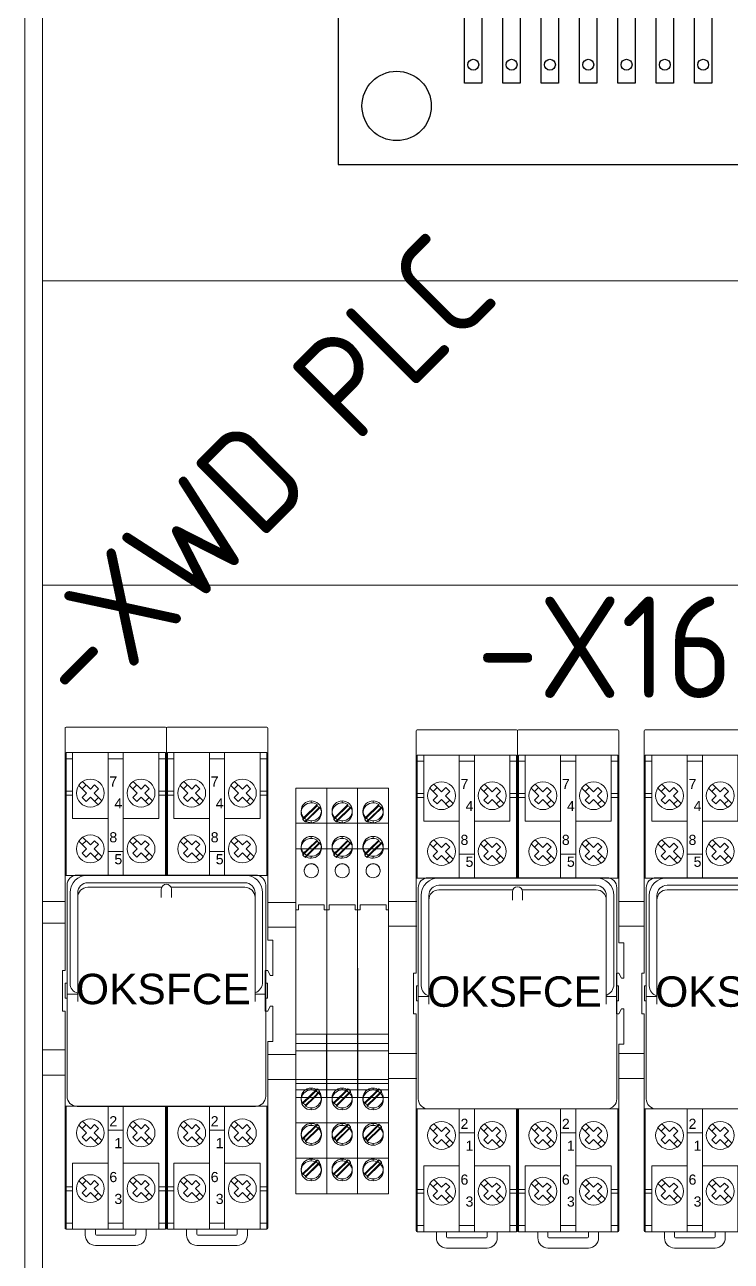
# Model space of a CAD drawing. Header units: millimetres. Extents: x 1359 to 3577, y 1333 to 3557.
# Drawn here: x 2513.1 to 2652.5, y 1926.2 to 2170.1 of the extents above; entities that cross this region are included whole.
import ezdxf
from ezdxf.enums import TextEntityAlignment as Align

# ---------------------------------------------------------------- set-up
doc = ezdxf.new("R2010")
doc.units = ezdxf.units.MM
doc.set_wipeout_variables(frame=1)
doc.layers.add('000-PI-Oprema', color=30, linetype='Continuous', lineweight=5)
doc.layers.add('000-PI-ORMAR', color=2, linetype='Continuous')
doc.layers.add('002-PI-Kabelska kanalica', color=150, linetype='Continuous')
doc.styles.add('PI0', font='isocpeur.ttf', dxfattribs={"width": 0.9})
doc.styles.get("Standard").update_dxf_attribs({"font": 'arial.ttf'})

# ---------------------------------------------------------------- blocks, each defined once
blk = doc.blocks.new('montazna 2000x1000')
at = {"layer": '000-PI-ORMAR', "color": 0, "linetype": 'ByBlock', "lineweight": 0}
blk.add_line((0, 1890), (0, 0), dxfattribs=at)
blk = doc.blocks.new('*U49')
at = {"layer": '002-PI-Kabelska kanalica', "color": 0, "linetype": 'ByBlock', "lineweight": 0}
for p, q in [((-20, -100), (-20, 716)), ((40, -100), (40, 716)), ((-20, -100), (40, -100))]:
    blk.add_line(p, q, dxfattribs=at)
blk = doc.blocks.new('*U53')
at = {"layer": '002-PI-Kabelska kanalica', "color": 0, "linetype": 'ByBlock', "lineweight": 0}
blk.add_line((80, -100), (80, 1572), dxfattribs=at)
blk = doc.blocks.new('OKSFCE')
at = {"layer": '000-PI-Oprema', "color": 0, "linetype": 'ByBlock', "lineweight": 0}
for p, q in [((47678.64, 23886.34), (47678.64, 23838.54)), ((47678.84, 23886.54), (47698.44, 23886.54)), ((47698.64, 23886.34), (47698.64, 23857.29)), ((47698.84, 23886.54), (47718.44, 23886.54)), ((47718.64, 23886.34), (47718.64, 23844.54)), ((47678.84, 23881.54), (47678.84, 23857.29)), ((47678.84, 23881.54), (47698.44, 23881.54)), ((47680.14, 23881.54), (47680.14, 23868.54)), ((47687.14, 23881.54), (47687.14, 23857.29)), ((47690.14, 23881.54), (47690.14, 23857.29)), ((47697.14, 23881.54), (47697.14, 23868.54)), ((47698.44, 23881.54), (47698.44, 23857.29)), ((47698.84, 23881.54), (47698.84, 23857.29)), ((47698.84, 23881.54), (47718.44, 23881.54)), ((47700.14, 23881.54), (47700.14, 23868.54)), ((47707.14, 23881.54), (47707.14, 23857.29)), ((47710.14, 23881.54), (47710.14, 23857.29)), ((47717.14, 23881.54), (47717.14, 23868.54)), ((47718.44, 23881.54), (47718.44, 23857.29)), ((47680.14, 23880.32), (47678.84, 23880.32)), ((47690.14, 23880.32), (47687.14, 23880.32)), ((47698.44, 23880.32), (47697.14, 23880.32)), ((47700.14, 23880.32), (47698.84, 23880.32)), ((47710.14, 23880.32), (47707.14, 23880.32)), ((47718.44, 23880.32), (47717.14, 23880.32)), ((47682.12, 23875.83), (47683.64, 23874.31)), ((47692.12, 23875.83), (47693.64, 23874.31)), ((47702.12, 23875.83), (47703.64, 23874.31)), ((47712.12, 23875.83), (47713.64, 23874.31)), ((47678.64, 23873.16), (47680.14, 23873.16)), ((47678.84, 23873.94), (47680.14, 23873.94)), ((47681.34, 23875.05), (47682.86, 23873.54)), ((47682.01, 23874.38), (47682.79, 23875.16)), ((47682.01, 23872.69), (47682.86, 23873.54)), ((47683.64, 23874.31), (47684.49, 23875.16)), ((47684.42, 23873.54), (47685.27, 23874.38)), ((47684.42, 23873.54), (47685.93, 23872.02)), ((47684.49, 23875.16), (47685.27, 23874.38)), ((47691.34, 23875.05), (47692.86, 23873.54)), ((47692.01, 23874.38), (47692.79, 23875.16)), ((47692.01, 23872.69), (47692.86, 23873.54)), ((47693.64, 23874.31), (47694.49, 23875.16)), ((47694.42, 23873.54), (47695.27, 23874.38)), ((47694.42, 23873.54), (47695.93, 23872.02)), ((47694.49, 23875.16), (47695.27, 23874.38)), ((47698.44, 23873.94), (47697.14, 23873.94)), ((47698.64, 23873.16), (47697.14, 23873.16)), ((47698.64, 23873.16), (47700.14, 23873.16)), ((47698.84, 23873.94), (47700.14, 23873.94)), ((47701.34, 23875.05), (47702.86, 23873.54)), ((47702.01, 23874.38), (47702.79, 23875.16)), ((47702.01, 23872.69), (47702.86, 23873.54)), ((47703.64, 23874.31), (47704.49, 23875.16)), ((47704.42, 23873.54), (47705.27, 23874.38)), ((47704.42, 23873.54), (47705.93, 23872.02)), ((47704.49, 23875.16), (47705.27, 23874.38)), ((47711.34, 23875.05), (47712.86, 23873.54)), ((47712.01, 23874.38), (47712.79, 23875.16)), ((47712.01, 23872.69), (47712.86, 23873.54)), ((47713.64, 23874.31), (47714.49, 23875.16)), ((47714.42, 23873.54), (47715.27, 23874.38)), ((47714.42, 23873.54), (47715.93, 23872.02)), ((47714.49, 23875.16), (47715.27, 23874.38)), ((47718.44, 23873.94), (47717.14, 23873.94)), ((47718.64, 23873.16), (47717.14, 23873.16)), ((47682.01, 23872.69), (47682.79, 23871.91)), ((47682.79, 23871.91), (47683.64, 23872.76)), ((47683.64, 23872.76), (47685.16, 23871.24)), ((47684.49, 23871.91), (47685.27, 23872.69)), ((47692.01, 23872.69), (47692.79, 23871.91)), ((47692.79, 23871.91), (47693.64, 23872.76)), ((47693.64, 23872.76), (47695.16, 23871.24)), ((47694.49, 23871.91), (47695.27, 23872.69)), ((47702.01, 23872.69), (47702.79, 23871.91)), ((47702.79, 23871.91), (47703.64, 23872.76)), ((47703.64, 23872.76), (47705.16, 23871.24)), ((47704.49, 23871.91), (47705.27, 23872.69)), ((47712.01, 23872.69), (47712.79, 23871.91)), ((47712.79, 23871.91), (47713.64, 23872.76)), ((47713.64, 23872.76), (47715.16, 23871.24)), ((47714.49, 23871.91), (47715.27, 23872.69)), ((47680.14, 23868.54), (47687.14, 23868.54)), ((47697.14, 23868.54), (47690.14, 23868.54)), ((47700.14, 23868.54), (47707.14, 23868.54)), ((47717.14, 23868.54), (47710.14, 23868.54)), ((47681.34, 23864.05), (47682.86, 23862.54)), ((47682.01, 23863.38), (47682.79, 23864.16)), ((47682.12, 23864.83), (47683.64, 23863.31)), ((47683.64, 23863.31), (47684.49, 23864.16)), ((47684.42, 23862.54), (47685.27, 23863.38)), ((47684.49, 23864.16), (47685.27, 23863.38)), ((47691.34, 23864.05), (47692.86, 23862.54)), ((47692.01, 23863.38), (47692.79, 23864.16)), ((47692.12, 23864.83), (47693.64, 23863.31)), ((47693.64, 23863.31), (47694.49, 23864.16)), ((47694.42, 23862.54), (47695.27, 23863.38)), ((47694.49, 23864.16), (47695.27, 23863.38)), ((47701.34, 23864.05), (47702.86, 23862.54)), ((47702.01, 23863.38), (47702.79, 23864.16)), ((47702.12, 23864.83), (47703.64, 23863.31)), ((47703.64, 23863.31), (47704.49, 23864.16)), ((47704.42, 23862.54), (47705.27, 23863.38)), ((47704.49, 23864.16), (47705.27, 23863.38)), ((47711.34, 23864.05), (47712.86, 23862.54)), ((47712.01, 23863.38), (47712.79, 23864.16)), ((47712.12, 23864.83), (47713.64, 23863.31)), ((47713.64, 23863.31), (47714.49, 23864.16)), ((47714.42, 23862.54), (47715.27, 23863.38)), ((47714.49, 23864.16), (47715.27, 23863.38)), ((47682.01, 23861.69), (47682.86, 23862.54)), ((47682.01, 23861.69), (47682.79, 23860.91)), ((47682.79, 23860.91), (47683.64, 23861.76)), ((47683.64, 23861.76), (47685.16, 23860.24)), ((47684.42, 23862.54), (47685.93, 23861.02)), ((47684.49, 23860.91), (47685.27, 23861.69)), ((47690.14, 23862.02), (47687.14, 23862.02)), ((47692.01, 23861.69), (47692.86, 23862.54)), ((47692.01, 23861.69), (47692.79, 23860.91)), ((47692.79, 23860.91), (47693.64, 23861.76)), ((47693.64, 23861.76), (47695.16, 23860.24)), ((47694.42, 23862.54), (47695.93, 23861.02)), ((47694.49, 23860.91), (47695.27, 23861.69)), ((47702.01, 23861.69), (47702.86, 23862.54)), ((47702.01, 23861.69), (47702.79, 23860.91)), ((47702.79, 23860.91), (47703.64, 23861.76)), ((47703.64, 23861.76), (47705.16, 23860.24)), ((47704.42, 23862.54), (47705.93, 23861.02)), ((47704.49, 23860.91), (47705.27, 23861.69)), ((47710.14, 23862.02), (47707.14, 23862.02)), ((47712.01, 23861.69), (47712.86, 23862.54)), ((47712.01, 23861.69), (47712.79, 23860.91)), ((47712.79, 23860.91), (47713.64, 23861.76)), ((47713.64, 23861.76), (47715.16, 23860.24)), ((47714.42, 23862.54), (47715.93, 23861.02)), ((47714.49, 23860.91), (47715.27, 23861.69)), ((47678.64, 23857.29), (47698.64, 23857.29)), ((47716.24, 23857.37), (47681.04, 23857.37)), ((47683.14, 23857.37), (47714.14, 23857.37)), ((47698.64, 23857.29), (47718.64, 23857.29)), ((47679.04, 23855.37), (47679.04, 23813.77)), ((47679.64, 23853.87), (47679.64, 23836.02)), ((47681.14, 23853.87), (47681.14, 23836.02)), ((47683.14, 23855.87), (47714.14, 23855.87)), ((47697.72, 23854.97), (47683.14, 23854.97)), ((47697.64, 23854.57), (47697.64, 23852.97)), ((47714.14, 23854.97), (47699.56, 23854.97)), ((47699.64, 23854.57), (47699.64, 23852.97)), ((47716.14, 23853.87), (47716.14, 23836.32)), ((47717.64, 23853.87), (47717.64, 23836.32)), ((47718.24, 23813.77), (47718.24, 23855.37)), ((47681.14, 23852.97), (47681.14, 23832.42)), ((47716.14, 23852.97), (47716.14, 23832.42)), ((47718.64, 23844.54), (47719.64, 23844.54)), ((47719.64, 23844.54), (47719.64, 23837.54)), ((47678.14, 23830.54), (47678.14, 23838.54)), ((47678.14, 23838.54), (47678.64, 23838.54)), ((47718.14, 23838.54), (47718.14, 23830.54)), ((47718.64, 23838.54), (47718.14, 23838.54)), ((47719.14, 23837.54), (47718.64, 23838.54)), ((47719.64, 23837.54), (47719.14, 23837.54)), ((47678.69, 23836.07), (47678.69, 23833.07)), ((47679.04, 23836.07), (47678.69, 23836.07)), ((47718.59, 23836.07), (47718.24, 23836.07)), ((47718.59, 23836.07), (47718.59, 23833.07)), ((47679.04, 23833.07), (47678.69, 23833.07)), ((47681.14, 23833.92), (47679.04, 23833.92)), ((47716.14, 23833.92), (47718.24, 23833.92)), ((47718.59, 23833.07), (47718.24, 23833.07)), ((47678.64, 23830.54), (47678.14, 23830.54)), ((47678.64, 23830.54), (47678.64, 23787.74)), ((47718.64, 23830.54), (47718.14, 23830.54)), ((47718.64, 23830.54), (47719.14, 23831.54)), ((47719.64, 23831.54), (47719.14, 23831.54)), ((47719.64, 23831.54), (47719.64, 23824.54)), ((47718.64, 23824.54), (47718.64, 23787.74)), ((47718.64, 23824.54), (47719.64, 23824.54)), ((47678.64, 23811.79), (47698.64, 23811.79)), ((47678.84, 23811.79), (47678.84, 23787.54)), ((47681.04, 23811.77), (47716.24, 23811.77)), ((47687.14, 23811.79), (47687.14, 23787.54)), ((47690.14, 23811.79), (47690.14, 23787.54)), ((47698.44, 23811.79), (47698.44, 23787.54)), ((47698.64, 23811.79), (47718.64, 23811.79)), ((47698.64, 23811.79), (47698.64, 23787.74)), ((47698.84, 23811.79), (47698.84, 23787.54)), ((47707.14, 23811.79), (47707.14, 23787.54)), ((47710.14, 23811.79), (47710.14, 23787.54)), ((47718.44, 23811.79), (47718.44, 23787.54)), ((47681.34, 23808.05), (47682.86, 23806.54)), ((47682.01, 23807.38), (47682.79, 23808.16)), ((47682.12, 23808.83), (47683.64, 23807.31)), ((47683.64, 23807.31), (47684.49, 23808.16)), ((47684.42, 23806.54), (47685.27, 23807.38)), ((47684.49, 23808.16), (47685.27, 23807.38)), ((47691.34, 23808.05), (47692.86, 23806.54)), ((47692.01, 23807.38), (47692.79, 23808.16)), ((47692.12, 23808.83), (47693.64, 23807.31)), ((47693.64, 23807.31), (47694.49, 23808.16)), ((47694.42, 23806.54), (47695.27, 23807.38)), ((47694.49, 23808.16), (47695.27, 23807.38)), ((47701.34, 23808.05), (47702.86, 23806.54)), ((47702.01, 23807.38), (47702.79, 23808.16)), ((47702.12, 23808.83), (47703.64, 23807.31)), ((47703.64, 23807.31), (47704.49, 23808.16)), ((47704.42, 23806.54), (47705.27, 23807.38)), ((47704.49, 23808.16), (47705.27, 23807.38)), ((47711.34, 23808.05), (47712.86, 23806.54)), ((47712.01, 23807.38), (47712.79, 23808.16)), ((47712.12, 23808.83), (47713.64, 23807.31)), ((47713.64, 23807.31), (47714.49, 23808.16)), ((47714.42, 23806.54), (47715.27, 23807.38)), ((47714.49, 23808.16), (47715.27, 23807.38)), ((47682.01, 23805.69), (47682.86, 23806.54)), ((47682.01, 23805.69), (47682.79, 23804.91)), ((47682.79, 23804.91), (47683.64, 23805.76)), ((47683.64, 23805.76), (47685.16, 23804.24)), ((47684.42, 23806.54), (47685.93, 23805.02)), ((47684.49, 23804.91), (47685.27, 23805.69)), ((47690.14, 23807.05), (47687.14, 23807.05)), ((47692.01, 23805.69), (47692.86, 23806.54)), ((47692.01, 23805.69), (47692.79, 23804.91)), ((47692.79, 23804.91), (47693.64, 23805.76)), ((47693.64, 23805.76), (47695.16, 23804.24)), ((47694.42, 23806.54), (47695.93, 23805.02)), ((47694.49, 23804.91), (47695.27, 23805.69)), ((47702.01, 23805.69), (47702.86, 23806.54)), ((47702.01, 23805.69), (47702.79, 23804.91)), ((47702.79, 23804.91), (47703.64, 23805.76)), ((47703.64, 23805.76), (47705.16, 23804.24)), ((47704.42, 23806.54), (47705.93, 23805.02)), ((47704.49, 23804.91), (47705.27, 23805.69)), ((47710.14, 23807.05), (47707.14, 23807.05)), ((47712.01, 23805.69), (47712.86, 23806.54)), ((47712.01, 23805.69), (47712.79, 23804.91)), ((47712.79, 23804.91), (47713.64, 23805.76)), ((47713.64, 23805.76), (47715.16, 23804.24)), ((47714.42, 23806.54), (47715.93, 23805.02)), ((47714.49, 23804.91), (47715.27, 23805.69)), ((47680.14, 23800.54), (47680.14, 23787.54)), ((47680.14, 23800.54), (47687.14, 23800.54)), ((47697.14, 23800.54), (47690.14, 23800.54)), ((47697.14, 23800.54), (47697.14, 23787.54)), ((47700.14, 23800.54), (47700.14, 23787.54)), ((47700.14, 23800.54), (47707.14, 23800.54)), ((47717.14, 23800.54), (47710.14, 23800.54)), ((47717.14, 23800.54), (47717.14, 23787.54)), ((47682.12, 23797.83), (47683.64, 23796.31)), ((47692.12, 23797.83), (47693.64, 23796.31)), ((47702.12, 23797.83), (47703.64, 23796.31)), ((47712.12, 23797.83), (47713.64, 23796.31)), ((47678.64, 23795.91), (47680.14, 23795.91)), ((47678.84, 23795.13), (47680.14, 23795.13)), ((47681.34, 23797.05), (47682.86, 23795.54)), ((47682.01, 23796.38), (47682.79, 23797.16)), ((47682.01, 23794.69), (47682.86, 23795.54)), ((47683.64, 23796.31), (47684.49, 23797.16)), ((47684.42, 23795.54), (47685.27, 23796.38)), ((47684.42, 23795.54), (47685.93, 23794.02)), ((47684.49, 23797.16), (47685.27, 23796.38)), ((47691.34, 23797.05), (47692.86, 23795.54)), ((47692.01, 23796.38), (47692.79, 23797.16)), ((47692.01, 23794.69), (47692.86, 23795.54)), ((47693.64, 23796.31), (47694.49, 23797.16)), ((47694.42, 23795.54), (47695.27, 23796.38)), ((47694.42, 23795.54), (47695.93, 23794.02)), ((47694.49, 23797.16), (47695.27, 23796.38)), ((47697.14, 23795.91), (47698.64, 23795.91)), ((47698.44, 23795.13), (47697.14, 23795.13)), ((47698.64, 23795.91), (47700.14, 23795.91)), ((47698.84, 23795.13), (47700.14, 23795.13)), ((47701.34, 23797.05), (47702.86, 23795.54)), ((47702.01, 23796.38), (47702.79, 23797.16)), ((47702.01, 23794.69), (47702.86, 23795.54)), ((47703.64, 23796.31), (47704.49, 23797.16)), ((47704.42, 23795.54), (47705.27, 23796.38)), ((47704.42, 23795.54), (47705.93, 23794.02)), ((47704.49, 23797.16), (47705.27, 23796.38)), ((47711.34, 23797.05), (47712.86, 23795.54)), ((47712.01, 23796.38), (47712.79, 23797.16)), ((47712.01, 23794.69), (47712.86, 23795.54)), ((47713.64, 23796.31), (47714.49, 23797.16)), ((47714.42, 23795.54), (47715.27, 23796.38)), ((47714.42, 23795.54), (47715.93, 23794.02)), ((47714.49, 23797.16), (47715.27, 23796.38)), ((47717.14, 23795.91), (47718.64, 23795.91)), ((47718.44, 23795.13), (47717.14, 23795.13)), ((47682.01, 23794.69), (47682.79, 23793.91)), ((47682.79, 23793.91), (47683.64, 23794.76)), ((47683.64, 23794.76), (47685.16, 23793.24)), ((47684.49, 23793.91), (47685.27, 23794.69)), ((47692.01, 23794.69), (47692.79, 23793.91)), ((47692.79, 23793.91), (47693.64, 23794.76)), ((47693.64, 23794.76), (47695.16, 23793.24)), ((47694.49, 23793.91), (47695.27, 23794.69)), ((47702.01, 23794.69), (47702.79, 23793.91)), ((47702.79, 23793.91), (47703.64, 23794.76)), ((47703.64, 23794.76), (47705.16, 23793.24)), ((47704.49, 23793.91), (47705.27, 23794.69)), ((47712.01, 23794.69), (47712.79, 23793.91)), ((47712.79, 23793.91), (47713.64, 23794.76)), ((47713.64, 23794.76), (47715.16, 23793.24)), ((47714.49, 23793.91), (47715.27, 23794.69)), ((47680.14, 23788.75), (47678.84, 23788.75)), ((47690.14, 23788.75), (47687.14, 23788.75)), ((47698.44, 23788.75), (47697.14, 23788.75)), ((47700.14, 23788.75), (47698.84, 23788.75)), ((47710.14, 23788.75), (47707.14, 23788.75)), ((47718.44, 23788.75), (47717.14, 23788.75)), ((47678.84, 23787.54), (47698.44, 23787.54)), ((47682.64, 23786.34), (47682.64, 23787.54)), ((47684.64, 23786.54), (47684.64, 23787.54)), ((47684.64, 23786.54), (47684.64, 23787.54)), ((47692.44, 23786.34), (47684.84, 23786.34)), ((47692.44, 23786.34), (47684.84, 23786.34)), ((47692.64, 23787.54), (47692.64, 23786.54)), ((47692.64, 23787.54), (47692.64, 23786.54)), ((47694.64, 23787.54), (47694.64, 23786.34)), ((47698.84, 23787.54), (47718.44, 23787.54)), ((47702.64, 23786.34), (47702.64, 23787.54)), ((47704.64, 23786.54), (47704.64, 23787.54)), ((47712.44, 23786.34), (47704.84, 23786.34)), ((47712.64, 23787.54), (47712.64, 23786.54)), ((47714.64, 23787.54), (47714.64, 23786.34)), ((47692.64, 23784.34), (47684.64, 23784.34)), ((47712.64, 23784.34), (47704.64, 23784.34))]:
    blk.add_line(p, q, dxfattribs=at)
for points in [[(47678.64, 23880.24), (47678.64, 23880.25), (47678.65, 23880.26), (47678.65, 23880.27), (47678.67, 23880.28), (47678.68, 23880.29), (47678.7, 23880.3), (47678.72, 23880.3), (47678.74, 23880.31), (47678.76, 23880.31), (47678.79, 23880.32), (47678.81, 23880.32), (47678.84, 23880.32)], [(47698.64, 23880.24), (47698.64, 23880.25), (47698.63, 23880.26), (47698.62, 23880.27), (47698.61, 23880.28), (47698.6, 23880.29), (47698.58, 23880.3), (47698.56, 23880.3), (47698.54, 23880.31), (47698.52, 23880.31), (47698.49, 23880.32), (47698.46, 23880.32), (47698.44, 23880.32)], [(47698.64, 23880.24), (47698.64, 23880.25), (47698.65, 23880.26), (47698.65, 23880.27), (47698.67, 23880.28), (47698.68, 23880.29), (47698.7, 23880.3), (47698.72, 23880.3), (47698.74, 23880.31), (47698.76, 23880.31), (47698.79, 23880.32), (47698.81, 23880.32), (47698.84, 23880.32)], [(47718.64, 23880.24), (47718.64, 23880.25), (47718.63, 23880.26), (47718.62, 23880.27), (47718.61, 23880.28), (47718.6, 23880.29), (47718.58, 23880.3), (47718.56, 23880.3), (47718.54, 23880.31), (47718.52, 23880.31), (47718.49, 23880.32), (47718.46, 23880.32), (47718.44, 23880.32)], [(47678.84, 23873.94), (47678.81, 23873.94), (47678.79, 23873.94), (47678.76, 23873.94), (47678.74, 23873.93), (47678.72, 23873.93), (47678.7, 23873.92), (47678.68, 23873.91), (47678.67, 23873.9), (47678.65, 23873.9), (47678.65, 23873.89), (47678.64, 23873.88), (47678.64, 23873.87)], [(47698.44, 23873.94), (47698.46, 23873.94), (47698.49, 23873.94), (47698.52, 23873.94), (47698.54, 23873.93), (47698.56, 23873.93), (47698.58, 23873.92), (47698.6, 23873.91), (47698.61, 23873.9), (47698.62, 23873.9), (47698.63, 23873.89), (47698.64, 23873.88), (47698.64, 23873.87)], [(47698.84, 23873.94), (47698.81, 23873.94), (47698.79, 23873.94), (47698.76, 23873.94), (47698.74, 23873.93), (47698.72, 23873.93), (47698.7, 23873.92), (47698.68, 23873.91), (47698.67, 23873.9), (47698.65, 23873.9), (47698.65, 23873.89), (47698.64, 23873.88), (47698.64, 23873.87)], [(47718.44, 23873.94), (47718.46, 23873.94), (47718.49, 23873.94), (47718.52, 23873.94), (47718.54, 23873.93), (47718.56, 23873.93), (47718.58, 23873.92), (47718.6, 23873.91), (47718.61, 23873.9), (47718.62, 23873.9), (47718.63, 23873.89), (47718.64, 23873.88), (47718.64, 23873.87)], [(47678.84, 23795.13), (47678.81, 23795.13), (47678.79, 23795.13), (47678.76, 23795.13), (47678.74, 23795.14), (47678.72, 23795.14), (47678.7, 23795.15), (47678.68, 23795.16), (47678.67, 23795.17), (47678.65, 23795.18), (47678.65, 23795.19), (47678.64, 23795.2), (47678.64, 23795.21)], [(47698.64, 23795.21), (47698.64, 23795.2), (47698.63, 23795.19), (47698.62, 23795.18), (47698.61, 23795.17), (47698.6, 23795.16), (47698.58, 23795.15), (47698.56, 23795.14), (47698.54, 23795.14), (47698.52, 23795.13), (47698.49, 23795.13), (47698.46, 23795.13), (47698.44, 23795.13)], [(47698.84, 23795.13), (47698.81, 23795.13), (47698.79, 23795.13), (47698.76, 23795.13), (47698.74, 23795.14), (47698.72, 23795.14), (47698.7, 23795.15), (47698.68, 23795.16), (47698.67, 23795.17), (47698.65, 23795.18), (47698.65, 23795.19), (47698.64, 23795.2), (47698.64, 23795.21)], [(47718.64, 23795.21), (47718.64, 23795.2), (47718.63, 23795.19), (47718.62, 23795.18), (47718.61, 23795.17), (47718.6, 23795.16), (47718.58, 23795.15), (47718.56, 23795.14), (47718.54, 23795.14), (47718.52, 23795.13), (47718.49, 23795.13), (47718.46, 23795.13), (47718.44, 23795.13)], [(47678.64, 23788.83), (47678.64, 23788.82), (47678.65, 23788.81), (47678.65, 23788.8), (47678.67, 23788.79), (47678.68, 23788.78), (47678.7, 23788.77), (47678.72, 23788.77), (47678.74, 23788.76), (47678.76, 23788.76), (47678.79, 23788.75), (47678.81, 23788.75), (47678.84, 23788.75)], [(47698.44, 23788.75), (47698.46, 23788.75), (47698.49, 23788.75), (47698.52, 23788.76), (47698.54, 23788.76), (47698.56, 23788.77), (47698.58, 23788.77), (47698.6, 23788.78), (47698.61, 23788.79), (47698.62, 23788.8), (47698.63, 23788.81), (47698.64, 23788.82), (47698.64, 23788.83)], [(47698.64, 23788.83), (47698.64, 23788.82), (47698.65, 23788.81), (47698.65, 23788.8), (47698.67, 23788.79), (47698.68, 23788.78), (47698.7, 23788.77), (47698.72, 23788.77), (47698.74, 23788.76), (47698.76, 23788.76), (47698.79, 23788.75), (47698.81, 23788.75), (47698.84, 23788.75)], [(47718.44, 23788.75), (47718.46, 23788.75), (47718.49, 23788.75), (47718.52, 23788.76), (47718.54, 23788.76), (47718.56, 23788.77), (47718.58, 23788.77), (47718.6, 23788.78), (47718.61, 23788.79), (47718.62, 23788.8), (47718.63, 23788.81), (47718.64, 23788.82), (47718.64, 23788.83)]]:
    blk.add_lwpolyline(points, dxfattribs=at)
for centre in [(47683.64, 23873.54), (47693.64, 23873.54), (47703.64, 23873.54), (47713.64, 23873.54), (47683.64, 23862.54), (47693.64, 23862.54), (47703.64, 23862.54), (47713.64, 23862.54), (47683.64, 23806.54), (47693.64, 23806.54), (47703.64, 23806.54), (47713.64, 23806.54), (47683.64, 23795.54), (47693.64, 23795.54), (47703.64, 23795.54), (47713.64, 23795.54)]:
    blk.add_circle(centre, 2.75, dxfattribs=at)
for centre, radius, start, end in [((47678.84, 23886.34), 0.2, 90, 180), ((47698.44, 23886.34), 0.2, 0, 90), ((47698.84, 23886.34), 0.2, 90, 180), ((47718.44, 23886.34), 0.2, 0, 90), ((47678.84, 23881.34), 0.2, 90, 180), ((47698.44, 23881.34), 0.2, 0, 90), ((47698.84, 23881.34), 0.2, 90, 180), ((47718.44, 23881.34), 0.2, 0, 90), ((47681.04, 23855.37), 2, 90, 180), ((47683.14, 23853.87), 3.5, 90, 180), ((47714.14, 23853.87), 3.5, 0, 90), ((47716.24, 23855.37), 2, 0, 90), ((47683.14, 23853.87), 2, 90, 180), ((47683.14, 23852.97), 2, 90, 180), ((47698.64, 23854.57), 1, 0, 180), ((47714.14, 23853.87), 2, 0, 90), ((47714.14, 23852.97), 2, 0, 90), ((47681.64, 23836.02), 2, 180, 255.5225), ((47715.34, 23836.32), 2.3, 290.3544, 0), ((47681.04, 23813.77), 2, 180, 270), ((47716.24, 23813.77), 2, 270, 0), ((47678.84, 23787.74), 0.2, 180, 270), ((47698.44, 23787.74), 0.2, 270, 0), ((47698.84, 23787.74), 0.2, 180, 270), ((47718.44, 23787.74), 0.2, 270, 0), ((47684.64, 23786.34), 2, 180, 270), ((47684.84, 23786.54), 0.2, 180, 270), ((47684.84, 23786.54), 0.2, 180, 270), ((47692.44, 23786.54), 0.2, 270, 0), ((47692.44, 23786.54), 0.2, 270, 0), ((47692.64, 23786.34), 2, 270, 0), ((47704.64, 23786.34), 2, 180, 270), ((47704.84, 23786.54), 0.2, 180, 270), ((47712.44, 23786.54), 0.2, 270, 0), ((47712.64, 23786.34), 2, 270, 0)]:
    blk.add_arc(centre, radius, start, end, dxfattribs=at)
at = {"layer": '000-PI-Oprema', "color": 0, "linetype": 'ByBlock', "lineweight": 0, "char_height": 1.9995, "width": 2.5471}
for s, insert, attachment_point in [('{\\fArial|b0|i0|c0|p34;7}', (47687.39, 23876.83), 1), ('{\\fArial|b0|i0|c0|p34;7}', (47707.39, 23876.83), 1), ('{\\fArial|b0|i0|c0|p34;4}', (47689.94, 23872.51), 3), ('{\\fArial|b0|i0|c0|p34;4}', (47709.94, 23872.51), 3), ('{\\fArial|b0|i0|c0|p34;8}', (47687.39, 23865.83), 1), ('{\\fArial|b0|i0|c0|p34;8}', (47707.39, 23865.83), 1), ('{\\fArial|b0|i0|c0|p34;5}', (47689.94, 23861.51), 3), ('{\\fArial|b0|i0|c0|p34;5}', (47709.94, 23861.51), 3), ('{\\fArial|b0|i0|c0|p34;2}', (47687.39, 23809.83), 1), ('{\\fArial|b0|i0|c0|p34;2}', (47707.39, 23809.83), 1), ('{\\fArial|b0|i0|c0|p34;1}', (47689.94, 23805.51), 3), ('{\\fArial|b0|i0|c0|p34;1}', (47709.94, 23805.51), 3), ('{\\fArial|b0|i0|c0|p34;6}', (47687.39, 23798.83), 1), ('{\\fArial|b0|i0|c0|p34;6}', (47707.39, 23798.83), 1), ('{\\fArial|b0|i0|c0|p34;3}', (47689.94, 23794.51), 3), ('{\\fArial|b0|i0|c0|p34;3}', (47709.94, 23794.51), 3)]:
    blk.add_mtext(s, dxfattribs=dict(at, insert=insert, attachment_point=attachment_point))
at = {"layer": '000-PI-Oprema', "color": 0, "linetype": 'ByBlock', "lineweight": 0, "insert": (47698.05, 23834.87), "char_height": 6, "attachment_point": 5}
blk.add_mtext_dynamic_manual_height_columns('{\\fArial|b0|i0|c238|p34;OK}S{\\fArial|b0|i0|c238|p34;FC}E', width=44.995, gutter_width=1, heights=[10], dxfattribs=at)
blk = doc.blocks.new('PLC-RSC-24DC - 2966171')
at = {"layer": '000-PI-ORMAR', "color": 0, "linetype": 'ByBlock', "lineweight": 0}
for p, q in [((0, 80), (6.1, 80)), ((0, 73.54), (0, 80)), ((0, 80), (0, 80)), ((0, 80), (0, 80)), ((0, 80), (0, 80)), ((0, 80), (6.1, 80)), ((0, 73.54), (0, 80)), ((0, 80), (0, 80)), ((0, 80), (0, 80)), ((0, 80), (0, 80)), ((0, 78.5), (0, 78.5)), ((0, 78.5), (0, 78.5)), ((6.1, 80), (6.1, 80)), ((6.1, 80), (6.1, 80)), ((6.1, 80), (6.1, 80)), ((6.1, 73.54), (6.1, 80)), ((6.1, 80), (6.1, 80)), ((6.1, 80), (6.1, 80)), ((6.1, 80), (6.1, 80)), ((6.1, 73.54), (6.1, 80)), ((6.1, 79.16), (6.1, 79.6)), ((6.1, 79.16), (6.1, 79.6)), ((4.19, 76.73), (1.58, 74.17)), ((1.69, 74.07), (4.19, 76.52)), ((4.69, 76.03), (1.91, 73.31)), ((2.15, 73.75), (4.69, 76.24)), ((3.05, 77.46), (3.05, 77.08)), ((4.19, 76.73), (4.19, 76.52)), ((4.69, 76.24), (4.69, 76.03)), ((6.1, 76.44), (6.1, 77.31)), ((6.1, 76.44), (6.1, 77.31)), ((0, 73), (0, 73.54)), ((0, 73), (0, 73.54)), ((1.05, 75.12), (1.05, 75.5)), ((1.58, 74.17), (1.41, 74)), ((1.41, 73.79), (1.69, 74.07)), ((1.41, 74), (1.41, 73.79)), ((1.91, 73.52), (2.15, 73.75)), ((1.91, 73.52), (1.91, 73.31)), ((3.05, 73.54), (3.05, 73.16)), ((5.05, 75.12), (5.05, 75.5)), ((6.1, 73), (6.1, 73.54)), ((6.1, 73), (6.1, 73.54)), ((0, 73.05), (6.1, 73.05)), ((0, 73), (0, 73)), ((0, 73), (0, 68)), ((0, 73), (0, 73)), ((0, 73), (0, 68)), ((6.1, 73), (6.1, 73)), ((6.1, 68), (6.1, 73)), ((6.1, 73), (6.1, 73)), ((6.1, 68), (6.1, 73)), ((1.05, 68.12), (1.05, 68.5)), ((4.69, 69.03), (1.91, 66.31)), ((4.19, 69.73), (2.43, 68)), ((2.64, 68), (4.19, 69.52)), ((3.05, 70.46), (3.05, 70.08)), ((3.42, 68), (4.69, 69.24)), ((4.19, 69.73), (4.19, 69.52)), ((4.69, 69.24), (4.69, 69.03)), ((5.05, 68.12), (5.05, 68.5)), ((6.1, 69.44), (6.1, 70.31)), ((6.1, 69.44), (6.1, 70.31)), ((0, 68), (6.1, 68)), ((0, 57.65), (0, 68)), ((0, 68), (0, 68)), ((0, 57.65), (0, 68)), ((0, 68), (0, 68)), ((1.41, 66.79), (2.64, 68)), ((2.43, 68), (1.41, 67)), ((1.41, 67), (1.41, 66.79)), ((1.91, 66.52), (3.42, 68)), ((1.91, 66.52), (1.91, 66.31)), ((3.05, 66.54), (3.05, 66.16)), ((6.1, 68), (6.1, 68)), ((6.1, 57.65), (6.1, 68)), ((6.1, 68), (6.1, 68)), ((6.1, 57.65), (6.1, 68)), ((1.65, 63.68), (1.65, 63.69)), ((4.45, 63.68), (4.45, 63.69)), ((0.03, 31.45), (0, 57.65)), ((0.03, 31.45), (0, 57.65)), ((0, 57), (0, 57)), ((0, 57), (0, 57)), ((0, 56.2), (0, 56.2)), ((0, 56.2), (0, 56.2)), ((0.5, 56.95), (5.6, 56.95)), ((0.5, 56.95), (0.5, 56.95)), ((0.5, 56.95), (0.5, 55.95)), ((5.6, 56.95), (5.6, 56.95)), ((5.6, 56.95), (5.6, 55.95)), ((6.1, 55.95), (6.1, 57.65)), ((6.1, 55.95), (6.1, 57.65)), ((6.1, 57), (6.1, 57)), ((6.1, 57), (6.1, 57)), ((6.1, 56.2), (6.1, 56.2)), ((6.1, 56.2), (6.1, 56.2)), ((0, 55.95), (0, 55.95)), ((0.5, 55.95), (0, 55.95)), ((0, 55.95), (0, 55.95)), ((0, 55.24), (0, 55.24)), ((0, 55.24), (0, 55.24)), ((0.5, 55.95), (0.5, 55.95)), ((5.6, 55.95), (5.6, 55.95)), ((6.1, 55.95), (5.6, 55.95)), ((6.1, 55.95), (6.1, 55.95)), ((6.1, 55.95), (6.1, 29.65)), ((6.1, 55.95), (6.1, 55.95)), ((6.1, 55.95), (6.1, 29.65)), ((6.1, 55.24), (6.1, 55.24)), ((6.1, 55.24), (6.1, 55.24)), ((0, 29.65), (0.03, 29.65)), ((0, 29.65), (0, 29.45)), ((0, 29.65), (0, 29.65)), ((0, 29.65), (0.03, 29.65)), ((0, 29.65), (0, 29.45)), ((0, 29.65), (0, 29.65)), ((0.03, 29.45), (0, 29.45)), ((0, 27.85), (0, 29.45)), ((0.03, 29.45), (0, 29.45)), ((0, 27.85), (0, 29.45)), ((0.03, 30.96), (0.03, 31.45)), ((6.08, 31.45), (0.03, 31.45)), ((0.03, 30.96), (0.03, 31.45)), ((0.03, 30.96), (0.03, 29.6)), ((0.03, 30.96), (0.03, 29.6)), ((0.03, 27.89), (0.03, 29.6)), ((6.08, 29.6), (0.03, 29.6)), ((0.03, 29.6), (0.03, 29.6)), ((0.03, 27.89), (0.03, 29.6)), ((0.03, 29.6), (0.03, 29.6)), ((5.6, 29.65), (5.6, 29.65)), ((5.6, 29.65), (5.6, 29.65)), ((6.08, 30.96), (6.08, 31.45)), ((6.08, 30.96), (6.08, 31.45)), ((6.08, 30.96), (6.08, 29.6)), ((6.08, 30.96), (6.08, 29.6)), ((6.08, 29.65), (6.1, 29.65)), ((6.08, 29.65), (6.1, 29.65)), ((6.08, 27.89), (6.08, 29.6)), ((6.08, 29.6), (6.08, 29.6)), ((6.08, 27.89), (6.08, 29.6)), ((6.08, 29.6), (6.08, 29.6)), ((6.08, 29.45), (6.1, 29.45)), ((6.08, 29.45), (6.1, 29.45)), ((6.1, 29.65), (6.1, 29.65)), ((6.1, 29.65), (6.1, 29.45)), ((6.1, 29.65), (6.1, 29.65)), ((6.1, 29.65), (6.1, 29.45)), ((6.1, 29.45), (6.1, 27.85)), ((6.1, 29.45), (6.1, 27.85)), ((0, 27.85), (0.03, 27.85)), ((0, 21.63), (0, 27.85)), ((0, 27.85), (0.03, 27.85)), ((0, 21.63), (0, 27.85)), ((0.03, 28.17), (6.08, 28.17)), ((0.03, 27.43), (0.03, 27.89)), ((0.03, 27.43), (0.03, 27.89)), ((0.03, 22.27), (0.03, 27.43)), ((0.03, 22.27), (0.03, 27.43)), ((6.08, 27.43), (6.08, 27.89)), ((6.08, 27.43), (6.08, 27.89)), ((6.1, 27.85), (6.08, 27.85)), ((6.1, 27.85), (6.08, 27.85)), ((6.08, 22.27), (6.08, 27.43)), ((6.08, 22.27), (6.08, 27.43)), ((6.1, 27.85), (6.1, 21.63)), ((6.1, 27.85), (6.1, 21.63)), ((0, 24.5), (0, 24.5)), ((0, 24.5), (0, 24.5)), ((6.1, 21.63), (6.1, 25.43)), ((6.1, 21.63), (6.1, 25.43)), ((6.1, 24.5), (6.1, 24.5)), ((6.1, 24.5), (6.1, 24.5)), ((0, 22.5), (0, 22.5)), ((6.1, 22.5), (0, 22.5)), ((0, 22.5), (0, 22.5)), ((0.03, 20.93), (0.03, 22.27)), ((0.03, 20.93), (0.03, 22.27)), ((6.08, 20.93), (6.08, 22.27)), ((6.08, 20.93), (6.08, 22.27)), ((6.1, 22.5), (6.1, 22.5)), ((6.1, 22.5), (6.1, 22.5)), ((0, 21.63), (0.03, 21.63)), ((0, 20.6), (0, 21.63)), ((0, 21.63), (0.03, 21.63)), ((0, 20.6), (0, 21.63)), ((0, 20.6), (0.03, 20.6)), ((0, 19), (0, 20.6)), ((0, 20.6), (0.03, 20.6)), ((0, 19), (0, 20.6)), ((0, 20.46), (3.05, 20.46)), ((0.03, 21.76), (6.08, 21.76)), ((0.03, 19), (0.03, 20.93)), ((0.03, 19), (0.03, 20.93)), ((1.41, 17.97), (4.19, 20.69)), ((4.19, 20.48), (2.68, 19)), ((3.05, 20.84), (3.05, 20.46)), ((3.05, 20.46), (6.1, 20.46)), ((4.69, 20.21), (3.46, 19)), ((3.67, 19), (4.69, 20)), ((4.19, 20.48), (4.19, 20.69)), ((4.69, 20), (4.69, 20.21)), ((6.1, 21.63), (6.08, 21.63)), ((6.1, 21.63), (6.08, 21.63)), ((6.08, 19), (6.08, 20.93)), ((6.08, 19), (6.08, 20.93)), ((6.1, 20.6), (6.08, 20.6)), ((6.1, 20.6), (6.08, 20.6)), ((6.1, 21.63), (6.1, 20.6)), ((6.1, 21.63), (6.1, 20.6)), ((6.1, 19), (6.1, 20.6)), ((6.1, 19), (6.1, 20.6)), ((6.1, 19), (6.1, 20.46)), ((6.1, 19), (6.1, 20.46)), ((0, 19), (0.03, 19)), ((0, 19), (0, 19)), ((0, 14), (0, 19)), ((0, 19), (0.03, 19)), ((0, 19), (0, 19)), ((0, 14), (0, 19)), ((0.03, 19.1), (0.03, 19.1)), ((0.03, 19.1), (0.03, 19.1)), ((0.03, 19), (6.08, 19)), ((0.03, 19), (0.03, 19)), ((0.03, 19), (0.03, 19)), ((1.05, 18.5), (1.05, 18.88)), ((2.68, 19), (1.41, 17.76)), ((1.41, 17.76), (1.41, 17.97)), ((1.91, 17.27), (3.67, 19)), ((3.46, 19), (1.91, 17.48)), ((1.91, 17.27), (1.91, 17.48)), ((5.05, 18.5), (5.05, 18.88)), ((6.08, 19.1), (6.08, 19.1)), ((6.08, 19.1), (6.08, 19.1)), ((6.08, 19), (6.1, 19)), ((6.08, 19), (6.08, 19)), ((6.08, 19), (6.1, 19)), ((6.08, 19), (6.08, 19)), ((6.1, 19), (6.1, 19)), ((6.1, 14), (6.1, 19)), ((6.1, 19), (6.1, 19)), ((6.1, 14), (6.1, 19)), ((6.1, 14), (6.1, 18.43)), ((6.1, 14), (6.1, 18.43)), ((3.05, 16.92), (3.05, 16.54)), ((6.1, 14), (6.1, 16.02)), ((6.1, 14), (6.1, 16.02)), ((0, 13.46), (0, 14)), ((0, 14), (0, 14)), ((6.1, 14), (0, 14)), ((0, 13.46), (0, 14)), ((0, 14), (0, 14)), ((0, 7), (0, 13.46)), ((0, 7), (0, 13.46)), ((1.41, 10.97), (4.19, 13.69)), ((1.41, 10.76), (3.95, 13.25)), ((4.41, 12.93), (1.91, 10.48)), ((4.52, 12.83), (1.91, 10.27)), ((3.05, 13.84), (3.05, 13.46)), ((3.95, 13.25), (4.19, 13.48)), ((4.19, 13.69), (4.19, 13.48)), ((4.69, 13.21), (4.41, 12.93)), ((4.69, 13), (4.52, 12.83)), ((4.69, 13.21), (4.69, 13)), ((6.1, 14), (6.1, 14)), ((6.1, 13.46), (6.1, 14)), ((6.1, 14), (6.1, 14)), ((6.1, 13.46), (6.1, 14)), ((6.1, 7), (6.1, 13.46)), ((6.1, 7), (6.1, 13.46)), ((1.05, 11.5), (1.05, 11.88)), ((1.41, 10.97), (1.41, 10.76)), ((1.75, 10.75), (1.75, 10.87)), ((1.91, 10.48), (1.91, 10.27)), ((3.05, 9.92), (3.05, 9.54)), ((5.05, 11.5), (5.05, 11.88)), ((6.1, 7), (6.1, 9.02)), ((6.1, 7), (6.1, 9.02)), ((0, 6.46), (0, 7)), ((0, 7), (0, 7)), ((6.1, 7), (0, 7)), ((0, 6.46), (0, 7)), ((0, 7), (0, 7)), ((0, 0), (0, 6.46)), ((0, 0), (0, 6.46)), ((1.05, 4.88), (1.05, 4.5)), ((1.41, 3.97), (4.19, 6.69)), ((3.95, 6.25), (1.41, 3.76)), ((4.41, 5.93), (1.91, 3.48)), ((1.91, 3.27), (4.52, 5.83)), ((3.05, 6.46), (3.05, 6.84)), ((4.19, 6.48), (3.95, 6.25)), ((4.19, 6.48), (4.19, 6.69)), ((4.69, 6.21), (4.41, 5.93)), ((4.52, 5.83), (4.69, 6)), ((4.69, 6), (4.69, 6.21)), ((5.05, 4.88), (5.05, 4.5)), ((6.1, 7), (6.1, 7)), ((6.1, 6.46), (6.1, 7)), ((6.1, 7), (6.1, 7)), ((6.1, 6.46), (6.1, 7)), ((6.1, 0), (6.1, 6.46)), ((6.1, 0), (6.1, 6.46)), ((1.41, 3.76), (1.41, 3.97)), ((1.91, 3.27), (1.91, 3.48)), ((3.05, 2.54), (3.05, 2.92)), ((0, 0), (0, 0)), ((6.1, 0), (0, 0)), ((0, 0), (0, 0)), ((6.1, 0), (0, 0)), ((6.1, 0), (6.1, 0)), ((6.1, 0), (6.1, 0)), ((0, 0), (0, 0)), ((0, 0), (0, 0)), ((6.1, 0), (6.1, 0)), ((6.1, 0), (6.1, 0))]:
    blk.add_line(p, q, dxfattribs=at)
blk.add_arc((3.05, 63.69), 1.4, 0, 180, dxfattribs=at)
for centre, major_axis, ratio, start_param, end_param in [((3.05, 75.5), (-2, 0), 0.978148, -1.570796, 0), ((3.05, 75.12), (-2, 0), 0.978148, -1.570796, -0.097132), ((3.05, 75.5), (-2, 0), 0.978148, 3.141593, 4.712389), ((3.05, 75.12), (-2, 0), 0.978148, -2.180289, -1.570796), ((3.05, 74.91), (2, 0), 0.978148, 0.685382, 0.961304), ((3.05, 74.91), (2, 0), 0.978148, 0.609492, 0.685382), ((3.05, 75.12), (-2, 0), 0.978148, -3.044461, -2.5321), ((3.05, 75.5), (-2, 0), 0.978148, 0, 1.570796), ((3.05, 75.12), (-2, 0), 0.978148, -0.097132, 0), ((3.05, 75.12), (-2, 0), 0.978148, 0, 0.609492), ((3.05, 74.91), (2, 0), 0.978148, -2.5321, -2.180289), ((3.05, 75.12), (-2, 0), 0.978148, 0.961304, 1.570796), ((3.05, 75.5), (-2, 0), 0.978148, 1.570796, 3.141593), ((3.05, 75.12), (-2, 0), 0.978148, 1.570796, 3.141593), ((3.05, 75.12), (-2, 0), 0.978148, 3.141593, 3.238724), ((3.05, 68.5), (-2, 0), 0.978148, -1.570796, 0), ((3.05, 68.5), (-2, 0), 0.978148, 0, 0.258728), ((3.05, 68.12), (-2, 0), 0.978148, -0.097132, 0), ((3.05, 68.12), (-2, 0), 0.978148, -1.570796, -0.097132), ((3.05, 68.5), (-2, 0), 0.978148, 3.141593, 4.712389), ((3.05, 68.12), (-2, 0), 0.978148, -2.180289, -1.570796), ((3.05, 67.91), (2, 0), 0.978148, 0.685382, 0.961304), ((3.05, 67.91), (2, 0), 0.978148, 0.609492, 0.685382), ((3.05, 68.12), (-2, 0), 0.978148, -3.044461, -2.5321), ((3.05, 68.5), (-2, 0), 0.978148, 2.882864, 3.141593), ((3.05, 68.12), (-2, 0), 0.978148, 3.141593, 3.238724), ((3.05, 68.12), (-2, 0), 0.978148, 0, 0.609492), ((3.05, 68.5), (-2, 0), 0.978148, 0.258728, 1.570796), ((3.05, 67.91), (2, 0), 0.978148, -2.5321, -2.180289), ((3.05, 68.12), (-2, 0), 0.978148, 0.961304, 1.570796), ((3.05, 68.12), (-2, 0), 0.978148, 1.570796, 3.141593), ((3.05, 68.5), (-2, 0), 0.978148, 1.570796, 2.882864), ((3.05, 63.69), (1.4, 0), 0.994522, 1.570796, 3.141593), ((3.05, 63.68), (-1.4, 0), 0.982559, -1.570796, 0.003609), ((3.05, 63.69), (1.4, 0), 0.994522, 3.141593, 3.68285), ((3.05, 63.68), (-1.4, 0), 0.982559, 0.003609, 0.541258), ((3.05, 63.69), (1.4, 0), 0.994522, 0, 1.570796), ((3.05, 63.68), (-1.4, 0), 0.982559, 3.141538, 4.712389), ((3.05, 63.69), (1.4, 0), 0.994522, -0.541258, 0), ((3.05, 63.68), (-1.4, 0), 0.982559, 2.600335, 3.141538), ((3.05, 63.67), (-1.4, 0), 0.976187, 0.538389, 2.603204), ((3.05, 18.88), (-2, 0), 0.978148, -1.570796, 0), ((3.05, 18.5), (-2, 0), 0.978148, -1.570796, -0.258728), ((3.05, 18.88), (-2, 0), 0.978148, -2.180289, -1.570796), ((3.05, 18.5), (-2, 0), 0.978148, -2.882864, -1.570796), ((3.05, 19.09), (-2, 0), 0.978148, -2.5321, -2.180289), ((3.05, 18.88), (-2, 0), 0.978148, -3.141593, -2.5321), ((3.05, 18.5), (-2, 0), 0.978148, -0.258728, 0), ((3.05, 18.88), (-2, 0), 0.978148, 0, 0.097132), ((3.05, 18.5), (-2, 0), 0.978148, 0, 1.570796), ((3.05, 18.88), (-2, 0), 0.978148, 0.097132, 0.609492), ((3.05, 19.09), (-2, 0), 0.978148, 0.609492, 0.685382), ((3.05, 19.09), (-2, 0), 0.978148, 0.685382, 0.961304), ((3.05, 18.88), (-2, 0), 0.978148, 0.961304, 1.570796), ((3.05, 18.88), (-2, 0), 0.978148, 1.570796, 3.044461), ((3.05, 18.5), (-2, 0), 0.978148, 1.570796, 3.141593), ((3.05, 18.5), (-2, 0), 0.978148, -3.141593, -2.882864), ((3.05, 18.88), (-2, 0), 0.978148, 3.044461, 3.141593), ((3.05, 11.88), (-2, 0), 0.978148, -1.570796, 0), ((3.05, 11.5), (-2, 0), 0.978148, -1.570796, 0), ((3.05, 11.88), (-2, 0), 0.978148, -2.180289, -1.570796), ((3.05, 11.5), (-2, 0), 0.978148, -3.141593, -1.570796), ((3.05, 12.09), (-2, 0), 0.978148, -2.5321, -2.180289), ((3.05, 11.88), (-2, 0), 0.978148, 3.141593, 3.751085), ((3.05, 11.88), (-2, 0), 0.978148, 0, 0.097132), ((3.05, 11.5), (-2, 0), 0.978148, 0, 1.570796), ((3.05, 11.88), (-2, 0), 0.978148, 0.097132, 0.609492), ((3.05, 12.09), (-2, 0), 0.978148, 0.609492, 0.685382), ((3.05, 12.09), (-2, 0), 0.978148, 0.685382, 0.961304), ((3.05, 11.88), (-2, 0), 0.978148, 0.961304, 1.570796), ((3.05, 11.88), (-2, 0), 0.978148, 1.570796, 3.044461), ((3.05, 11.5), (-2, 0), 0.978148, 1.570796, 3.141593), ((3.05, 11.88), (-2, 0), 0.978148, 3.044461, 3.141593), ((3.05, 4.88), (-2, 0), 0.978148, -1.570796, 0), ((3.05, 4.5), (-2, 0), 0.978148, -1.570796, 0), ((3.05, 4.88), (-2, 0), 0.978148, 0, 0.097132), ((3.05, 4.88), (-2, 0), 0.978148, -2.180289, -1.570796), ((3.05, 4.5), (-2, 0), 0.978148, -3.141593, -1.570796), ((3.05, 5.09), (-2, 0), 0.978148, -2.5321, -2.180289), ((3.05, 4.88), (-2, 0), 0.978148, -3.141593, -2.5321), ((3.05, 4.88), (-2, 0), 0.978148, 3.044461, 3.141593), ((3.05, 4.5), (-2, 0), 0.978148, 0, 1.570796), ((3.05, 4.88), (-2, 0), 0.978148, 0.097132, 0.609492), ((3.05, 5.09), (-2, 0), 0.978148, 0.609492, 0.685382), ((3.05, 5.09), (-2, 0), 0.978148, 0.685382, 0.961304), ((3.05, 4.88), (-2, 0), 0.978148, 0.961304, 1.570796), ((3.05, 4.88), (-2, 0), 0.978148, 1.570796, 3.044461), ((3.05, 4.5), (-2, 0), 0.978148, 1.570796, 3.141593)]:
    blk.add_ellipse(centre, major_axis=major_axis, ratio=ratio, start_param=start_param, end_param=end_param, dxfattribs=at)
blk = doc.blocks.new('PCB template')
at = {"color": 7}
blk.add_wipeout([(0, 0), (0, 240.04), (160.02, 240.04), (160.02, 0)], dxfattribs=at)
at = {"color": 7, "ltscale": 0.25}
blk.add_lwpolyline([(0, 0), (160.02, 0), (160.02, 240.04), (0, 240.04)], close=True, dxfattribs=at)
for points in [[(27.71, 45.37), (31.5, 45.37), (31.5, 17.83), (27.71, 17.83), (27.71, 45.37)], [(36.11, 45.37), (39.9, 45.37), (39.9, 17.83), (36.11, 17.83), (36.11, 45.37)], [(44.52, 45.37), (48.3, 45.37), (48.3, 17.83), (44.52, 17.83), (44.52, 45.37)], [(52.92, 45.37), (56.7, 45.37), (56.7, 17.83), (52.92, 17.83), (52.92, 45.37)], [(61.32, 45.37), (65.1, 45.37), (65.1, 17.83), (61.32, 17.83), (61.32, 45.37)], [(69.72, 45.37), (73.5, 45.37), (73.5, 17.83), (69.72, 17.83), (69.72, 45.37)], [(78.12, 45.37), (81.9, 45.37), (81.9, 17.83), (78.12, 17.83), (78.12, 45.37)]]:
    blk.add_lwpolyline(points, dxfattribs=at)
for centre, radius in [((29.6, 21.83), 1.2), ((38.01, 21.83), 1.2), ((46.41, 21.83), 1.2), ((54.81, 21.83), 1.2), ((63.21, 21.83), 1.2), ((71.61, 21.83), 1.2), ((80.01, 21.83), 1.2), ((12.8, 12.8), 7.6)]:
    blk.add_circle(centre, radius, dxfattribs=at)
blk = doc.blocks.new('*U113')
at = {"layer": '002-PI-Kabelska kanalica', "color": 0, "linetype": 'ByBlock', "lineweight": 0, "xscale": 0.9, "yscale": 0.9, "zscale": 0.9}
blk.add_blockref('PCB template', (-72.0108, -108.0162), dxfattribs=at)
blk = doc.blocks.new('*U114')
at = {"color": 0, "linetype": 'ByBlock', "lineweight": -2, "transparency": 16777216}
blk.add_blockref('*U113', (-174.0216, 0), dxfattribs=at)

msp = doc.modelspace()

# ---------------------------------------------------------------- linework, layer by layer
at = {"layer": '002-PI-Kabelska kanalica', "color": 0, "linetype": 'ByBlock', "lineweight": 0, "ltscale": 0.25}
for points in [[(2516.571, 1997.206), (2516.571, 1962.916), (2521.021, 1962.916)], [(2516.571, 1997.206), (2521.021, 1997.206)], [(2584.871, 1997.206), (2590.421, 1997.206)], [(2630.321, 1997.206), (2635.321, 1997.206)], [(2561.021, 1997.006), (2566.571, 1997.006)], [(2516.571, 1992.916), (2521.021, 1992.916)], [(2584.871, 1992.296), (2590.421, 1992.296)], [(2630.321, 1992.296), (2635.321, 1992.296)], [(2561.021, 1992.096), (2566.571, 1992.096)], [(2516.571, 1967.916), (2521.021, 1967.916)], [(2561.021, 1967.005), (2566.571, 1967.005)], [(2584.871, 1967.205), (2590.421, 1967.205)], [(2630.321, 1967.205), (2635.321, 1967.205)], [(2561.021, 1962.094), (2566.571, 1962.094)], [(2584.871, 1962.294), (2590.421, 1962.294)], [(2630.321, 1962.294), (2635.321, 1962.294)]]:
    msp.add_lwpolyline(points, dxfattribs=at)

# ---------------------------------------------------------------- block references
for name, p in [('OKSFCE', (-45157.618, -21854.986)), ('OKSFCE', (-45088.318, -21855.496)), ('OKSFCE', (-45043.318, -21855.496)), ('PLC-RSC-24DC - 2966171', (2566.571, 1939.556)), ('PLC-RSC-24DC - 2966171', (2572.671, 1939.556)), ('PLC-RSC-24DC - 2966171', (2578.771, 1939.556))]:
    msp.add_blockref(name, p)
at = {"layer": '002-PI-Kabelska kanalica', "color": 0, "linetype": 'ByBlock', "lineweight": 0}
msp.add_blockref('montazna 2000x1000', (2513.071, 1461.556), dxfattribs=at)
at = {"layer": '002-PI-Kabelska kanalica', "color": 0, "linetype": 'ByBlock', "lineweight": 0, "xscale": -1, "rotation": 180}
msp.add_blockref('*U53', (2436.571, 3251.556), dxfattribs=at)
at = {"layer": '002-PI-Kabelska kanalica', "color": 0, "linetype": 'ByBlock', "lineweight": 0, "rotation": 270}
msp.add_blockref('*U49', (2616.571, 2099.556), dxfattribs=at)

# ---------------------------------------------------------------- texts
at = {"layer": '002-PI-Kabelska kanalica', "color": 0, "linetype": 'ByBlock', "lineweight": 0, "style": 'PI0', "width": 0.9}
msp.add_text('-XWD PLC', height=20, rotation=45, dxfattribs=at).set_placement((2525.041, 2033.761))
msp.add_text('-X163K09...163K16', height=20, dxfattribs=at).set_placement((2697.857, 2047.358), align=Align.MIDDLE)

# ---------------------------------------------------------------- next in the draw order: block references
msp.add_blockref('*U114', (2820.977, 2250.556))

doc.saveas('drawing.dxf')
